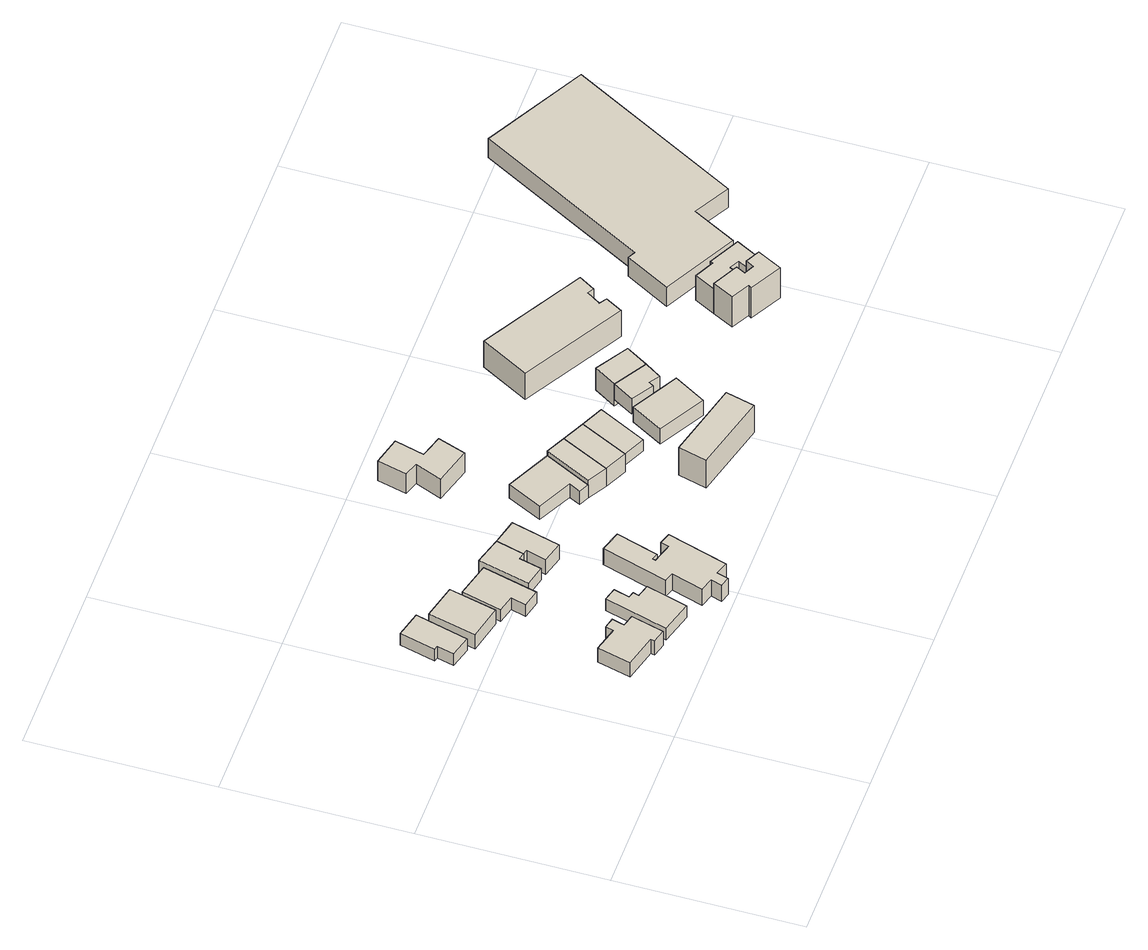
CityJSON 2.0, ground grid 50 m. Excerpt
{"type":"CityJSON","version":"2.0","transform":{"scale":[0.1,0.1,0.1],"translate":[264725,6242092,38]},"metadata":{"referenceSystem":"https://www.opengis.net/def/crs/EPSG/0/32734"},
"CityObjects":{
"building1":{"type":"Building","attributes":{"address":"105 Upper Balfour Street Salt River Cape Town","building":"house","building:levels":1,"building_height":4.1,"roof_height":52.08,"ground_height":47.98,"plus_code":"4FRW3F73+WV8"},"geometry":[{"type":"Solid","lod":"1","boundaries":[[[[0,1,2,3]],[[1,4,5,2]],[[4,6,7,5]],[[6,8,9,7]],[[8,10,11,9]],[[10,12,13,11]],[[12,14,15,13]],[[14,16,17,15]],[[16,18,19,17]],[[18,0,3,19]],[[3,2,5,7,9,11,13,15,17,19]],[[18,16,14,12,10,8,6,4,1,0]]]]}]},
"building2":{"type":"Building","attributes":{"address":"9 Upper Chamberlain Street Salt River Cape Town","building":"house","building:levels":1,"building_height":4.1,"roof_height":49.34,"ground_height":45.24,"plus_code":"4FRW3F83+3RQ"},"geometry":[{"type":"Solid","lod":"1","boundaries":[[[[20,21,22,23]],[[21,24,25,22]],[[24,26,27,25]],[[26,28,29,27]],[[28,30,31,29]],[[30,20,23,31]],[[23,22,25,27,29,31]],[[30,28,26,24,21,20]]]]}]},
"building3":{"type":"Building","attributes":{"address":"7 Upper Chamberlain Street Salt River Cape Town","building":"house","building:levels":1,"building_height":4.1,"roof_height":49.34,"ground_height":45.24,"plus_code":"4FRW3F83+3V8"},"geometry":[{"type":"Solid","lod":"1","boundaries":[[[[32,33,34,35]],[[33,36,37,34]],[[36,38,39,37]],[[38,32,35,39]],[[35,34,37,39]],[[38,36,33,32]]]]}]},
"building4":{"type":"Building","attributes":{"address":"107 Upper Balfour Street Salt River Cape Town","building":"house","building:levels":1,"building_height":4.1,"roof_height":51.21,"ground_height":47.11,"plus_code":"4FRW3F73+WW5"},"geometry":[{"type":"Solid","lod":"1","boundaries":[[[[40,41,42,43]],[[41,44,45,42]],[[44,46,47,45]],[[46,48,49,47]],[[48,50,51,49]],[[50,52,53,51]],[[52,54,55,53]],[[54,40,43,55]],[[43,42,45,47,49,51,53,55]],[[54,52,50,48,46,44,41,40]]]]}]},
"building5":{"type":"Building","attributes":{"address":"5 Upper Chamberlain Street Salt River Cape Town","building":"house","building:levels":1,"building_height":4.1,"roof_height":48.41,"ground_height":44.31,"plus_code":"4FRW3F83+2WW"},"geometry":[{"type":"Solid","lod":"1","boundaries":[[[[56,57,58,59]],[[57,60,61,58]],[[60,62,63,61]],[[62,64,65,63]],[[64,66,67,65]],[[66,56,59,67]],[[59,58,61,63,65,67]],[[66,64,62,60,57,56]]]]}]},
"building6":{"type":"Building","attributes":{"address":"3 Upper Chamberlain Street Salt River Cape Town","building":"house","building:levels":1,"building_height":4.1,"roof_height":48.41,"ground_height":44.31,"plus_code":"4FRW3F83+2XV"},"geometry":[{"type":"Solid","lod":"1","boundaries":[[[[68,69,70,71]],[[69,72,73,70]],[[72,74,75,73]],[[74,76,77,75]],[[76,78,79,77]],[[78,68,71,79]],[[71,70,73,75,77,79]],[[78,76,74,72,69,68]]]]}]},
"building7":{"type":"Building","attributes":{"address":"109 Upper Balfour Street Salt River Cape Town","building":"house","building:levels":1,"building_height":4.1,"roof_height":49.88,"ground_height":45.78,"plus_code":"4FRW3F74+W23"},"geometry":[{"type":"Solid","lod":"1","boundaries":[[[[80,81,82,83]],[[81,84,85,82]],[[84,86,87,85]],[[86,88,89,87]],[[88,90,91,89]],[[90,92,93,91]],[[92,94,95,93]],[[94,96,97,95]],[[96,98,99,97]],[[98,100,101,99]],[[100,102,103,101]],[[102,104,105,103]],[[104,106,107,105]],[[106,108,109,107]],[[108,110,111,109]],[[110,80,83,111]],[[83,82,85,87,89,91,93,95,97,99,101,103,105,107,109,111]],[[110,108,106,104,102,100,98,96,94,92,90,88,86,84,81,80]]]]}]},
"building8":{"type":"Building","attributes":{"address":"1 Upper Chamberlain Street Salt River Cape Town","building":"house","building:levels":1,"building_height":4.1,"roof_height":48.41,"ground_height":44.31,"plus_code":"4FRW3F84+22R"},"geometry":[{"type":"Solid","lod":"1","boundaries":[[[[112,113,71,70]],[[113,114,115,71]],[[114,116,117,115]],[[116,118,119,117]],[[118,120,121,119]],[[120,112,70,121]],[[70,71,115,117,119,121]],[[120,118,116,114,113,112]]]]}]},
"building9":{"type":"Building","attributes":{"address":"1 Hares Crescent Salt River Cape Town","building":"house","building:levels":1,"building_height":4.1,"roof_height":47.26,"ground_height":43.16,"plus_code":"4FRW3F84+23X"},"geometry":[{"type":"Solid","lod":"1","boundaries":[[[[122,123,124,125]],[[123,126,127,124]],[[126,128,129,127]],[[128,130,131,129]],[[130,132,133,131]],[[132,122,125,133]],[[125,124,127,129,131,133]],[[132,130,128,126,123,122]]]]}]},
"building10":{"type":"Building","attributes":{"address":"2 Hares Crescent Salt River Cape Town","building":"house","building:levels":1,"building_height":4.1,"roof_height":49.05,"ground_height":44.95,"plus_code":"4FRW3F84+24G"},"geometry":[{"type":"Solid","lod":"1","boundaries":[[[[134,122,135,136]],[[122,132,137,135]],[[132,138,139,137]],[[138,134,136,139]],[[136,135,137,139]],[[138,132,122,134]]]]}]},
"building11":{"type":"Building","attributes":{"address":"42 Hares Avenue Salt River Cape Town","building":"house","building:levels":2,"building_height":6.9,"roof_height":48.81,"ground_height":41.91,"plus_code":"4FRW3F84+534"},"geometry":[{"type":"Solid","lod":"1","boundaries":[[[[140,141,142,143]],[[141,144,145,142]],[[144,146,147,145]],[[146,148,149,147]],[[148,150,151,149]],[[150,152,153,151]],[[152,154,155,153]],[[154,140,143,155]],[[143,142,145,147,149,151,153,155]],[[154,152,150,148,146,144,141,140]]]]}]},
"building12":{"type":"Building","attributes":{"address":"38 Queens Park Road Salt River Cape Town","building":"apartments","building:levels":3,"building_height":9.7,"roof_height":57.23,"ground_height":47.53,"plus_code":"4FRW3F74+W54"},"geometry":[{"type":"Solid","lod":"1","boundaries":[[[[156,157,158,159]],[[157,160,161,158]],[[160,162,163,161]],[[162,156,159,163]],[[159,158,161,163]],[[162,160,157,156]]]]}]},
"building13":{"type":"Building","attributes":{"address":"3 Hares Crescent Salt River Cape Town","building":"house","building:levels":1,"building_height":4.1,"roof_height":49.05,"ground_height":44.95,"plus_code":"4FRW3F84+256"},"geometry":[{"type":"Solid","lod":"1","boundaries":[[[[164,134,136,165]],[[134,138,139,136]],[[138,166,167,139]],[[166,164,165,167]],[[165,136,139,167]],[[166,138,134,164]]]]}]},
"building14":{"type":"Building","attributes":{"address":"4 Hares Crescent Salt River Cape Town","building":"house","building:levels":1,"building_height":4.1,"roof_height":49.05,"ground_height":44.95,"plus_code":"4FRW3F74+X5W"},"geometry":[{"type":"Solid","lod":"1","boundaries":[[[[168,169,167,165]],[[169,170,171,167]],[[170,172,173,171]],[[172,168,165,173]],[[165,167,171,173]],[[172,170,169,168]]]]}]},
"building15":{"type":"Building","attributes":{"address":"5 Hares Crescent Salt River Cape Town","building":"house","building:levels":1,"building_height":4.1,"roof_height":50.41,"ground_height":46.31,"plus_code":"4FRW3F74+X68"},"geometry":[{"type":"Solid","lod":"1","boundaries":[[[[174,175,176,177]],[[175,178,179,176]],[[178,180,181,179]],[[180,174,177,181]],[[177,176,179,181]],[[180,178,175,174]]]]}]},
"building16":{"type":"Building","attributes":{"address":"6 Hares Crescent Salt River Cape Town","building":"house","building:levels":1,"building_height":4.1,"roof_height":50.41,"ground_height":46.31,"plus_code":"4FRW3F84+265"},"geometry":[{"type":"Solid","lod":"1","boundaries":[[[[182,183,184,185]],[[183,186,187,184]],[[186,188,189,187]],[[188,190,191,189]],[[190,192,193,191]],[[192,182,185,193]],[[185,184,187,189,191,193]],[[192,190,188,186,183,182]]]]}]},
"building17":{"type":"Building","attributes":{"address":"7A Hares Crescent Salt River Cape Town","building":"house","building:levels":1,"building_height":4.1,"roof_height":50.41,"ground_height":46.31,"plus_code":"4FRW3F84+277"},"geometry":[{"type":"Solid","lod":"1","boundaries":[[[[194,195,193,185]],[[195,196,197,193]],[[196,198,199,197]],[[198,194,185,199]],[[185,193,197,199]],[[198,196,195,194]]]]}]},
"building18":{"type":"Building","attributes":{"address":"Imagemakers 37 Hares Avenue Woodstock Cape Town","building":"office","building:levels":2,"building_height":6.9,"roof_height":49.51,"ground_height":42.61,"plus_code":"4FRW3F84+38J"},"geometry":[{"type":"Solid","lod":"1","boundaries":[[[[200,201,202,203]],[[201,204,205,202]],[[204,206,207,205]],[[206,208,209,207]],[[208,210,211,209]],[[210,212,213,211]],[[212,214,215,213]],[[214,200,203,215]],[[203,202,205,207,209,211,213,215]],[[214,212,210,208,206,204,201,200]]]]}]},
"building19":{"type":"Building","attributes":{"address":"23A Queens Park Road Salt River Cape Town","building":"house","building:levels":1,"building_height":4.1,"roof_height":53.48,"ground_height":49.38,"plus_code":"4FRW3F74+WCJ"},"geometry":[{"type":"Solid","lod":"1","boundaries":[[[[216,217,218,219]],[[217,220,221,218]],[[220,222,223,221]],[[222,224,225,223]],[[224,226,227,225]],[[226,228,229,227]],[[228,230,231,229]],[[230,232,233,231]],[[232,234,235,233]],[[234,216,219,235]],[[219,218,221,223,225,227,229,231,233,235]],[[234,232,230,228,226,224,222,220,217,216]]]]}]},
"building20":{"type":"Building","attributes":{"address":"23 Queens Park Road Salt River Cape Town","building":"house","building:levels":1,"building_height":4.1,"roof_height":51.48,"ground_height":47.38,"plus_code":"4FRW3F74+XC4"},"geometry":[{"type":"Solid","lod":"1","boundaries":[[[[226,236,237,238]],[[236,239,240,237]],[[239,241,242,240]],[[241,243,244,242]],[[243,216,245,244]],[[216,234,246,245]],[[234,247,248,246]],[[247,249,250,248]],[[249,228,251,250]],[[228,226,238,251]],[[238,237,240,242,244,245,246,248,250,251]],[[228,249,247,234,216,243,241,239,236,226]]]]}]},
"building21":{"type":"Building","attributes":{"address":"21 Queens Park Road Salt River Cape Town","building":"manufacture","building:levels":1,"building_height":4.1,"roof_height":45.22,"ground_height":41.12,"plus_code":"4FRW3F84+4H2"},"geometry":[{"type":"Solid","lod":"1","boundaries":[[[[252,253,254,255]],[[253,256,257,254]],[[256,258,259,257]],[[258,260,261,259]],[[260,262,263,261]],[[262,264,265,263]],[[264,266,267,265]],[[266,252,255,267]],[[255,254,257,259,261,263,265,267]],[[266,264,262,260,258,256,253,252]]]]}]}
},
"vertices":[
[80,139,91],[170,115,91],[170,115,141],[80,139,141],[168,105,91],[168,105,141],[205,95,91],[205,95,141],[229,183,91],[229,183,141],[196,192,91],[196,192,141],[205,225,91],[205,225,141],[176,233,91],[176,233,141],[170,211,91],[170,211,141],[104,229,91],[104,229,141],
[26,708,72],[1,612,72],[1,612,113],[26,708,113],[12,609,72],[12,609,113],[1,563,72],[1,563,113],[59,548,72],[59,548,113],[96,690,72],[96,690,113],
[109,662,63],[77,533,63],[77,533,113],[109,662,113],[171,511,63],[171,511,113],[202,639,63],[202,639,113],
[311,70,91],[343,181,91],[343,181,132],[311,70,132],[308,191,91],[308,191,132],[313,207,91],[313,207,132],[296,212,91],[296,212,132],[308,254,91],[308,254,132],[272,264,91],[272,264,132],[225,94,91],[225,94,132],
[211,610,63],[183,503,63],[183,503,104],[211,610,104],[229,491,63],[229,491,104],[218,450,63],[218,450,104],[266,438,63],[266,438,104],[304,586,63],[304,586,104],
[377,507,63],[397,583,63],[397,583,104],[377,507,104],[323,604,63],[323,604,104],[288,465,63],[288,465,104],[344,451,63],[344,451,104],[359,511,63],[359,511,104],
[484,25,62],[534,188,62],[534,188,119],[484,25,119],[503,198,62],[503,198,119],[496,176,62],[496,176,119],[443,192,62],[443,192,119],[445,200,62],[445,200,119],[462,194,62],[462,194,119],[497,307,62],[497,307,119],[440,324,62],[440,324,119],[386,147,62],[386,147,119],[412,139,62],[412,139,119],[385,54,62],[385,54,119],[422,43,62],[422,43,119],[413,13,62],[413,13,119],[440,5,62],[440,5,119],[449,36,62],[449,36,119],
[397,583,52],[377,507,52],[390,504,52],[390,504,104],[375,450,52],[375,450,104],[432,434,52],[432,434,104],[467,565,52],[467,565,104],
[714,556,46],[594,615,46],[594,615,93],[714,556,93],[548,522,46],[548,522,93],[641,476,46],[641,476,93],[626,445,46],[626,445,93],[652,432,46],[652,432,93],
[765,531,46],[714,556,110],[765,531,110],[652,432,110],[703,403,46],[703,403,110],
[647,745,39],[673,820,39],[673,820,108],[647,745,108],[612,839,39],[612,839,108],[633,918,39],[633,918,108],[556,938,39],[556,938,108],[537,859,39],[537,859,108],[575,846,39],[575,846,108],[546,774,39],[546,774,108],
[960,180,95],[750,233,95],[750,233,192],[960,180,192],[730,156,95],[730,156,192],[940,102,95],[940,102,192],
[825,502,46],[825,502,110],[763,374,46],[763,374,110],
[825,502,70],[763,374,70],[821,346,70],[821,346,110],[885,474,70],[885,474,110],
[905,399,70],[856,314,70],[856,314,124],[905,399,124],[978,244,70],[978,244,124],[1028,329,70],[1028,329,124],
[962,466,70],[928,411,70],[928,411,124],[962,466,124],[986,374,70],[986,374,124],[994,387,70],[994,387,124],[1021,369,70],[1021,369,124],[1049,413,70],[1049,413,124],
[962,466,46],[1049,413,46],[1085,472,46],[1085,472,124],[999,525,46],[999,525,124],
[1281,657,23],[1008,814,23],[1008,814,115],[1281,657,115],[936,685,23],[936,685,115],[1207,528,23],[1207,528,115],[1233,574,23],[1233,574,115],[1214,586,23],[1214,586,115],[1238,623,23],[1238,623,115],[1254,613,23],[1254,613,115],
[1326,331,48],[1297,274,48],[1297,274,155],[1326,331,155],[1346,248,48],[1346,248,155],[1340,239,48],[1340,239,155],[1426,193,48],[1426,193,155],[1460,259,48],[1460,259,155],[1421,279,48],[1421,279,155],[1409,257,48],[1409,257,155],[1383,270,48],[1383,270,155],[1396,295,48],[1396,295,155],
[1494,324,48],[1494,324,135],[1460,259,135],[1411,367,48],[1411,367,135],[1407,360,48],[1407,360,135],[1355,386,48],[1355,386,135],[1326,331,135],[1396,295,135],[1406,315,48],[1406,315,135],[1432,301,48],[1432,301,135],[1421,279,135],
[1687,1023,5],[1438,568,5],[1438,568,72],[1687,1023,72],[1418,579,5],[1418,579,72],[1351,459,5],[1351,459,72],[1550,354,5],[1550,354,72],[1613,471,5],[1613,471,72],[1709,418,5],[1709,418,72],[1959,875,5],[1959,875,72]
]}
